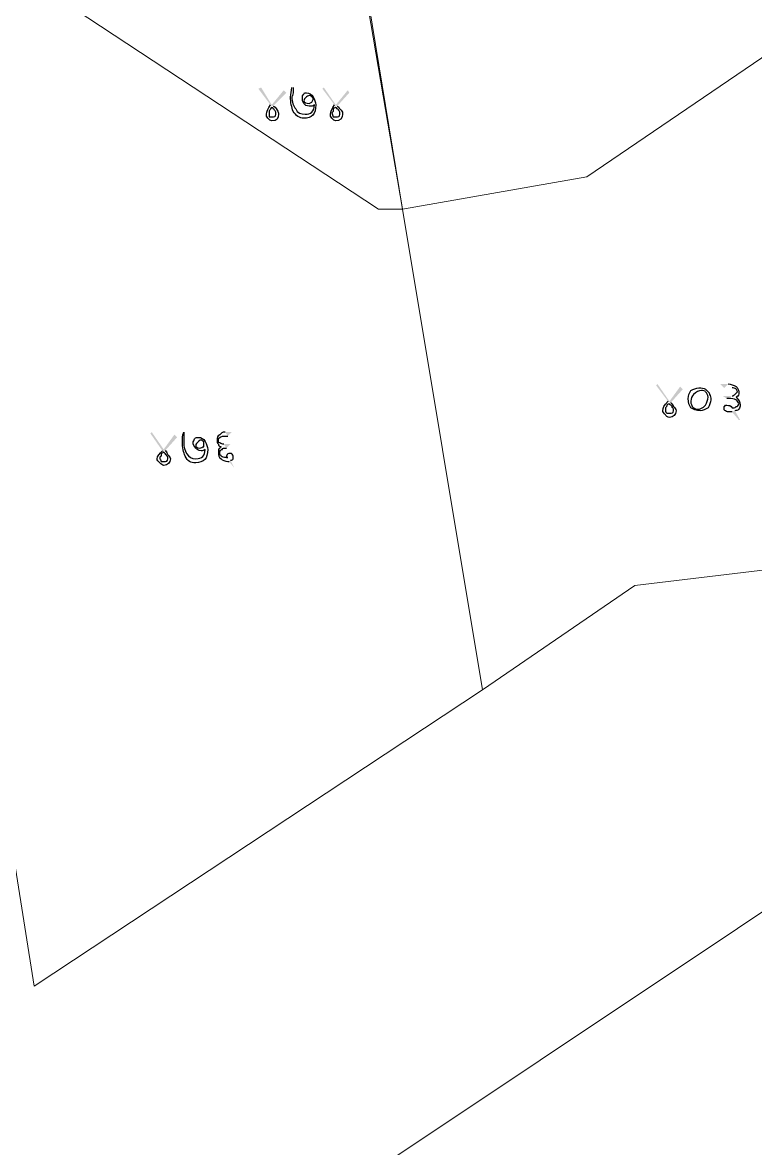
# Model space of a CAD drawing. Header units: inches. Extents: x -9985691 to 3643, y -3269800 to 4788.
# Drawn here: x -4980907 to -4980449, y -3259752 to -3259049 of the extents above; entities that cross this region are included whole.
import ezdxf

# ---------------------------------------------------------------- set-up
doc = ezdxf.new("R2010")
doc.units = ezdxf.units.IN
doc.header["$LTSCALE"] = 2
doc.header["$MEASUREMENT"] = 0
doc.layers.add('PDF_Geometry', color=7, linetype='CONTINUOUS')
doc.layers.add('PDF_Solid Fills', color=7, linetype='CONTINUOUS')

msp = doc.modelspace()

# ---------------------------------------------------------------- hatches: boundary and pattern name
at = {"layer": 'PDF_Solid Fills', "transparency": 33554559}
h = msp.add_hatch(color=256, dxfattribs=at)
h.paths.add_polyline_path([(-4980751.93, -3259100.48), (-4980759.43, -3259090.48), (-4980757.76, -3259089.65), (-4980751.1, -3259100.48), (-4980743.6, -3259091.32), (-4980741.93, -3259092.98), (-4980750.26, -3259101.32)], flags=0)
h.paths.add_polyline_path([(-4980738.6, -3259089.65), (-4980737.76, -3259089.65)], flags=0)
h.paths.add_polyline_path([(-4980724.43, -3259100.48), (-4980724.43, -3259100.48)], flags=0)
h.paths.add_polyline_path([(-4980711.93, -3259100.48), (-4980719.43, -3259090.48), (-4980718.6, -3259089.65), (-4980711.1, -3259100.48), (-4980703.6, -3259091.32), (-4980702.76, -3259092.98), (-4980710.26, -3259101.32)], flags=0)
h = msp.add_hatch(color=256, dxfattribs=at)
h.paths.add_polyline_path([(-4980751.93, -3259100.48), (-4980759.43, -3259090.48), (-4980757.76, -3259089.65), (-4980751.1, -3259100.48), (-4980743.6, -3259091.32), (-4980741.93, -3259092.98), (-4980750.26, -3259101.32)], flags=0)
h.paths.add_polyline_path([(-4980738.6, -3259089.65), (-4980737.76, -3259089.65)], flags=0)
h.paths.add_polyline_path([(-4980724.43, -3259100.48), (-4980724.43, -3259100.48)], flags=0)
h.paths.add_polyline_path([(-4980711.93, -3259100.48), (-4980719.43, -3259090.48), (-4980718.6, -3259089.65), (-4980711.1, -3259100.48), (-4980703.6, -3259091.32), (-4980702.76, -3259092.98), (-4980710.26, -3259101.32)], flags=0)
h = msp.add_hatch(color=256, dxfattribs=at)
h.paths.add_polyline_path([(-4980503.6, -3259285.48), (-4980511.1, -3259275.48), (-4980510.26, -3259274.65), (-4980502.76, -3259285.48), (-4980496.1, -3259276.32), (-4980494.43, -3259277.98), (-4980501.93, -3259286.32)], flags=0)
h.paths.add_polyline_path([(-4980468.6, -3259277.15), (-4980471.1, -3259274.65), (-4980466.1, -3259274.65)], flags=0)
h.paths.add_polyline_path([(-4980461.93, -3259291.32), (-4980458.6, -3259297.15), (-4980459.43, -3259297.15), (-4980463.6, -3259292.15)], flags=0)
h.paths.add_polyline_path([(-4980466.93, -3259283.82), (-4980469.43, -3259282.15), (-4980463.6, -3259282.15)], flags=0)
h = msp.add_hatch(color=256, dxfattribs=at)
h.paths.add_polyline_path([(-4980503.6, -3259285.48), (-4980511.1, -3259275.48), (-4980510.26, -3259274.65), (-4980502.76, -3259285.48), (-4980496.1, -3259276.32), (-4980494.43, -3259277.98), (-4980501.93, -3259286.32)], flags=0)
h.paths.add_polyline_path([(-4980468.6, -3259277.15), (-4980471.1, -3259274.65), (-4980466.1, -3259274.65)], flags=0)
h.paths.add_polyline_path([(-4980461.93, -3259291.32), (-4980458.6, -3259297.15), (-4980459.43, -3259297.15), (-4980463.6, -3259292.15)], flags=0)
h.paths.add_polyline_path([(-4980466.93, -3259283.82), (-4980469.43, -3259282.15), (-4980463.6, -3259282.15)], flags=0)
h = msp.add_hatch(color=256, dxfattribs=at)
h.paths.add_polyline_path([(-4980819.43, -3259316.32), (-4980826.93, -3259305.48), (-4980826.1, -3259304.65), (-4980818.6, -3259315.48), (-4980811.93, -3259306.32), (-4980810.26, -3259307.98), (-4980817.76, -3259316.32)], flags=0)
h.paths.add_polyline_path([(-4980806.1, -3259304.65), (-4980806.1, -3259304.65)], flags=0)
h.paths.add_polyline_path([(-4980792.76, -3259315.48), (-4980792.76, -3259315.48)], flags=0)
h.paths.add_polyline_path([(-4980778.6, -3259307.15), (-4980776.1, -3259304.65), (-4980780.26, -3259304.65)], flags=0)
h.paths.add_polyline_path([(-4980777.76, -3259322.98), (-4980774.43, -3259327.15), (-4980774.43, -3259327.15), (-4980776.93, -3259322.15)], flags=0)
h.paths.add_polyline_path([(-4980779.43, -3259314.65), (-4980776.93, -3259312.15), (-4980781.1, -3259312.15)], flags=0)
h = msp.add_hatch(color=256, dxfattribs=at)
h.paths.add_polyline_path([(-4980819.43, -3259316.32), (-4980826.93, -3259305.48), (-4980826.1, -3259304.65), (-4980818.6, -3259315.48), (-4980811.93, -3259306.32), (-4980810.26, -3259307.98), (-4980817.76, -3259316.32)], flags=0)
h.paths.add_polyline_path([(-4980806.1, -3259304.65), (-4980806.1, -3259304.65)], flags=0)
h.paths.add_polyline_path([(-4980792.76, -3259315.48), (-4980792.76, -3259315.48)], flags=0)
h.paths.add_polyline_path([(-4980778.6, -3259307.15), (-4980776.1, -3259304.65), (-4980780.26, -3259304.65)], flags=0)
h.paths.add_polyline_path([(-4980777.76, -3259322.98), (-4980774.43, -3259327.15), (-4980774.43, -3259327.15), (-4980776.93, -3259322.15)], flags=0)
h.paths.add_polyline_path([(-4980779.43, -3259314.65), (-4980776.93, -3259312.15), (-4980781.1, -3259312.15)], flags=0)

# ---------------------------------------------------------------- linework, layer by layer
at = {"layer": 'PDF_Geometry', "lineweight": 9}
for points in [[(-4980244.43, -3258875.48), (-4980254.43, -3258900.48), (-4980259.43, -3258930.48), (-4980439.43, -3259025.48), (-4980429.43, -3259060.48), (-4980554.43, -3259145.48), (-4980669.43, -3259165.48), (-4980724.43, -3258830.48), (-4980254.43, -3258740.48), (-4980244.43, -3258805.48)], [(-4980244.43, -3258875.48), (-4980254.43, -3258900.48), (-4980259.43, -3258930.48), (-4980439.43, -3259025.48), (-4980429.43, -3259060.48), (-4980554.43, -3259145.48), (-4980669.43, -3259165.48), (-4980724.43, -3258830.48), (-4980254.43, -3258740.48), (-4980244.43, -3258805.48)], [(-4980244.43, -3258875.48), (-4980254.43, -3258900.48), (-4980259.43, -3258930.48), (-4980439.43, -3259025.48), (-4980429.43, -3259060.48), (-4980554.43, -3259145.48), (-4980669.43, -3259165.48), (-4980724.43, -3258830.48), (-4980254.43, -3258740.48), (-4980244.43, -3258805.48)], [(-4980244.43, -3258875.48), (-4980254.43, -3258900.48), (-4980259.43, -3258930.48), (-4980439.43, -3259025.48), (-4980429.43, -3259060.48), (-4980554.43, -3259145.48), (-4980669.43, -3259165.48), (-4980724.43, -3258830.48), (-4980254.43, -3258740.48), (-4980244.43, -3258805.48)], [(-4980669.43, -3259165.48), (-4980684.43, -3259165.48), (-4980874.43, -3259040.48), (-4980899.43, -3259000.48), (-4980704.43, -3258960.48)], [(-4980669.43, -3259165.48), (-4980684.43, -3259165.48), (-4980874.43, -3259040.48), (-4980899.43, -3259000.48), (-4980704.43, -3258960.48)], [(-4980669.43, -3259165.48), (-4980684.43, -3259165.48), (-4980874.43, -3259040.48), (-4980899.43, -3259000.48), (-4980704.43, -3258960.48)], [(-4980669.43, -3259165.48), (-4980684.43, -3259165.48), (-4980874.43, -3259040.48), (-4980899.43, -3259000.48), (-4980704.43, -3258960.48)], [(-4980874.43, -3259040.48), (-4980684.43, -3259165.48), (-4980669.43, -3259165.48), (-4980619.43, -3259465.48), (-4980899.43, -3259650.48), (-4980999.43, -3259020.48), (-4980899.43, -3259000.48)], [(-4980874.43, -3259040.48), (-4980684.43, -3259165.48), (-4980669.43, -3259165.48), (-4980619.43, -3259465.48), (-4980899.43, -3259650.48), (-4980999.43, -3259020.48), (-4980899.43, -3259000.48)], [(-4980874.43, -3259040.48), (-4980684.43, -3259165.48), (-4980669.43, -3259165.48), (-4980619.43, -3259465.48), (-4980899.43, -3259650.48), (-4980999.43, -3259020.48), (-4980899.43, -3259000.48)], [(-4980874.43, -3259040.48), (-4980684.43, -3259165.48), (-4980669.43, -3259165.48), (-4980619.43, -3259465.48), (-4980899.43, -3259650.48), (-4980999.43, -3259020.48), (-4980899.43, -3259000.48)], [(-4980669.43, -3259165.48), (-4980554.43, -3259145.48), (-4980429.43, -3259060.48), (-4980384.43, -3259105.48), (-4980354.43, -3259135.48), (-4980339.43, -3259250.48), (-4980294.43, -3259325.48), (-4980399.43, -3259385.48), (-4980524.43, -3259400.48), (-4980619.43, -3259465.48)], [(-4980669.43, -3259165.48), (-4980554.43, -3259145.48), (-4980429.43, -3259060.48), (-4980384.43, -3259105.48), (-4980354.43, -3259135.48), (-4980339.43, -3259250.48), (-4980294.43, -3259325.48), (-4980399.43, -3259385.48), (-4980524.43, -3259400.48), (-4980619.43, -3259465.48)], [(-4980669.43, -3259165.48), (-4980554.43, -3259145.48), (-4980429.43, -3259060.48), (-4980384.43, -3259105.48), (-4980354.43, -3259135.48), (-4980339.43, -3259250.48), (-4980294.43, -3259325.48), (-4980399.43, -3259385.48), (-4980524.43, -3259400.48), (-4980619.43, -3259465.48)], [(-4980669.43, -3259165.48), (-4980554.43, -3259145.48), (-4980429.43, -3259060.48), (-4980384.43, -3259105.48), (-4980354.43, -3259135.48), (-4980339.43, -3259250.48), (-4980294.43, -3259325.48), (-4980399.43, -3259385.48), (-4980524.43, -3259400.48), (-4980619.43, -3259465.48)], [(-4980089.43, -3259575.48), (-4980179.43, -3259700.48), (-4980279.43, -3260060.48), (-4980439.43, -3260175.48), (-4980489.43, -3260215.48), (-4980489.43, -3260210.48), (-4980824.43, -3259865.48), (-4980829.43, -3259860.48), (-4980214.43, -3259450.48)], [(-4980089.43, -3259575.48), (-4980179.43, -3259700.48), (-4980279.43, -3260060.48), (-4980439.43, -3260175.48), (-4980489.43, -3260215.48), (-4980489.43, -3260210.48), (-4980824.43, -3259865.48), (-4980829.43, -3259860.48), (-4980214.43, -3259450.48)], [(-4980089.43, -3259575.48), (-4980179.43, -3259700.48), (-4980279.43, -3260060.48), (-4980439.43, -3260175.48), (-4980489.43, -3260215.48), (-4980489.43, -3260210.48), (-4980824.43, -3259865.48), (-4980829.43, -3259860.48), (-4980214.43, -3259450.48)], [(-4980089.43, -3259575.48), (-4980179.43, -3259700.48), (-4980279.43, -3260060.48), (-4980439.43, -3260175.48), (-4980489.43, -3260215.48), (-4980489.43, -3260210.48), (-4980824.43, -3259865.48), (-4980829.43, -3259860.48), (-4980214.43, -3259450.48)]]:
    msp.add_lwpolyline(points, close=True, dxfattribs=at)
msp.add_lwpolyline([(-4981244.43, -3258905.48), (-4981124.43, -3258855.48), (-4981099.43, -3258790.48), (-4981034.43, -3258780.48), (-4981014.43, -3258775.48), (-4980984.43, -3258860.48), (-4980899.43, -3259000.48), (-4980999.43, -3259020.48), (-4980899.43, -3259650.48), (-4980619.43, -3259465.48), (-4980524.43, -3259400.48), (-4980399.43, -3259385.48), (-4980294.43, -3259325.48), (-4980214.43, -3259450.48), (-4980829.43, -3259860.48), (-4980824.43, -3259865.48), (-4980859.43, -3259895.48), (-4980984.43, -3259990.48), (-4980999.43, -3260000.48), (-4981149.43, -3260115.48), (-4981154.43, -3260110.48), (-4981164.43, -3260400.48)], dxfattribs=at)
msp.add_lwpolyline([(-4981244.43, -3258905.48), (-4981124.43, -3258855.48), (-4981099.43, -3258790.48), (-4981034.43, -3258780.48), (-4981014.43, -3258775.48), (-4980984.43, -3258860.48), (-4980899.43, -3259000.48), (-4980999.43, -3259020.48), (-4980899.43, -3259650.48), (-4980619.43, -3259465.48), (-4980524.43, -3259400.48), (-4980399.43, -3259385.48), (-4980294.43, -3259325.48), (-4980214.43, -3259450.48), (-4980829.43, -3259860.48), (-4980824.43, -3259865.48), (-4980859.43, -3259895.48), (-4980984.43, -3259990.48), (-4980999.43, -3260000.48), (-4981149.43, -3260115.48), (-4981154.43, -3260110.48), (-4981164.43, -3260400.48)], dxfattribs=at)
msp.add_lwpolyline([(-4981244.43, -3258905.48), (-4981124.43, -3258855.48), (-4981099.43, -3258790.48), (-4981034.43, -3258780.48), (-4981014.43, -3258775.48), (-4980984.43, -3258860.48), (-4980899.43, -3259000.48), (-4980999.43, -3259020.48), (-4980899.43, -3259650.48), (-4980619.43, -3259465.48), (-4980524.43, -3259400.48), (-4980399.43, -3259385.48), (-4980294.43, -3259325.48), (-4980214.43, -3259450.48), (-4980829.43, -3259860.48), (-4980824.43, -3259865.48), (-4980859.43, -3259895.48), (-4980984.43, -3259990.48), (-4980999.43, -3260000.48), (-4981149.43, -3260115.48), (-4981154.43, -3260110.48), (-4981164.43, -3260400.48)], dxfattribs=at)
msp.add_lwpolyline([(-4981244.43, -3258905.48), (-4981124.43, -3258855.48), (-4981099.43, -3258790.48), (-4981034.43, -3258780.48), (-4981014.43, -3258775.48), (-4980984.43, -3258860.48), (-4980899.43, -3259000.48), (-4980999.43, -3259020.48), (-4980899.43, -3259650.48), (-4980619.43, -3259465.48), (-4980524.43, -3259400.48), (-4980399.43, -3259385.48), (-4980294.43, -3259325.48), (-4980214.43, -3259450.48), (-4980829.43, -3259860.48), (-4980824.43, -3259865.48), (-4980859.43, -3259895.48), (-4980984.43, -3259990.48), (-4980999.43, -3260000.48), (-4981149.43, -3260115.48), (-4981154.43, -3260110.48), (-4981164.43, -3260400.48)], dxfattribs=at)
at = {"layer": 'PDF_Geometry', "lineweight": 25}
for points in [[(-4980739.43, -3259095.48), (-4980739.43, -3259093.82), (-4980738.6, -3259092.15), (-4980738.6, -3259089.65)], [(-4980739.43, -3259095.48), (-4980739.43, -3259093.82), (-4980738.6, -3259092.15), (-4980738.6, -3259089.65)], [(-4980737.76, -3259089.65), (-4980737.76, -3259090.48), (-4980737.76, -3259091.32), (-4980737.76, -3259092.98)], [(-4980737.76, -3259089.65), (-4980737.76, -3259090.48), (-4980737.76, -3259091.32), (-4980737.76, -3259092.98)], [(-4980737.76, -3259104.65), (-4980738.6, -3259102.15), (-4980739.43, -3259098.82), (-4980739.43, -3259095.48)], [(-4980737.76, -3259104.65), (-4980738.6, -3259102.15), (-4980739.43, -3259098.82), (-4980739.43, -3259095.48)], [(-4980737.76, -3259092.98), (-4980737.76, -3259093.82), (-4980738.6, -3259095.48), (-4980738.6, -3259095.48)], [(-4980737.76, -3259092.98), (-4980737.76, -3259093.82), (-4980738.6, -3259095.48), (-4980738.6, -3259095.48)], [(-4980738.6, -3259095.48), (-4980738.6, -3259098.82), (-4980737.76, -3259101.32), (-4980736.1, -3259102.98)], [(-4980738.6, -3259095.48), (-4980738.6, -3259098.82), (-4980737.76, -3259101.32), (-4980736.1, -3259102.98)], [(-4980731.93, -3259096.32), (-4980731.93, -3259094.65), (-4980731.93, -3259094.65), (-4980731.1, -3259093.82)], [(-4980731.93, -3259096.32), (-4980731.93, -3259094.65), (-4980731.93, -3259094.65), (-4980731.1, -3259093.82)], [(-4980731.1, -3259099.65), (-4980731.93, -3259098.82), (-4980731.93, -3259097.15), (-4980731.93, -3259096.32)], [(-4980731.1, -3259099.65), (-4980731.93, -3259098.82), (-4980731.93, -3259097.15), (-4980731.93, -3259096.32)], [(-4980731.1, -3259093.82), (-4980731.1, -3259092.98), (-4980730.26, -3259092.98), (-4980729.43, -3259092.98)], [(-4980731.1, -3259093.82), (-4980731.1, -3259092.98), (-4980730.26, -3259092.98), (-4980729.43, -3259092.98)], [(-4980729.43, -3259095.48), (-4980730.26, -3259096.32), (-4980731.1, -3259097.15), (-4980731.1, -3259097.98)], [(-4980729.43, -3259095.48), (-4980730.26, -3259096.32), (-4980731.1, -3259097.15), (-4980731.1, -3259097.98)], [(-4980729.43, -3259092.98), (-4980727.76, -3259092.98), (-4980726.1, -3259093.82), (-4980725.26, -3259095.48)], [(-4980729.43, -3259092.98), (-4980727.76, -3259092.98), (-4980726.1, -3259093.82), (-4980725.26, -3259095.48)], [(-4980726.93, -3259094.65), (-4980727.76, -3259094.65), (-4980728.6, -3259094.65), (-4980729.43, -3259095.48)], [(-4980726.93, -3259094.65), (-4980727.76, -3259094.65), (-4980728.6, -3259094.65), (-4980729.43, -3259095.48)], [(-4980726.1, -3259095.48), (-4980726.1, -3259094.65), (-4980726.93, -3259094.65), (-4980726.93, -3259094.65)], [(-4980726.1, -3259095.48), (-4980726.1, -3259094.65), (-4980726.93, -3259094.65), (-4980726.93, -3259094.65)], [(-4980725.26, -3259097.15), (-4980725.26, -3259096.32), (-4980725.26, -3259095.48), (-4980726.1, -3259095.48)], [(-4980725.26, -3259097.15), (-4980725.26, -3259096.32), (-4980725.26, -3259095.48), (-4980726.1, -3259095.48)], [(-4980726.1, -3259098.82), (-4980726.1, -3259097.98), (-4980725.26, -3259097.98), (-4980725.26, -3259097.15)], [(-4980726.1, -3259098.82), (-4980726.1, -3259097.98), (-4980725.26, -3259097.98), (-4980725.26, -3259097.15)], [(-4980725.26, -3259095.48), (-4980724.43, -3259097.15), (-4980723.6, -3259098.82), (-4980723.6, -3259100.48)], [(-4980725.26, -3259095.48), (-4980724.43, -3259097.15), (-4980723.6, -3259098.82), (-4980723.6, -3259100.48)], [(-4980754.43, -3259106.32), (-4980754.43, -3259104.65), (-4980753.6, -3259102.98), (-4980751.93, -3259100.48)], [(-4980754.43, -3259106.32), (-4980754.43, -3259104.65), (-4980753.6, -3259102.98), (-4980751.93, -3259100.48)], [(-4980751.93, -3259102.98), (-4980751.93, -3259103.82), (-4980752.76, -3259103.82), (-4980752.76, -3259104.65)], [(-4980751.93, -3259102.98), (-4980751.93, -3259103.82), (-4980752.76, -3259103.82), (-4980752.76, -3259104.65)], [(-4980751.1, -3259102.15), (-4980751.1, -3259102.15), (-4980751.93, -3259102.15), (-4980751.93, -3259102.98)], [(-4980751.1, -3259102.15), (-4980751.1, -3259102.15), (-4980751.93, -3259102.15), (-4980751.93, -3259102.98)], [(-4980750.26, -3259102.98), (-4980750.26, -3259102.15), (-4980750.26, -3259102.15), (-4980751.1, -3259102.15)], [(-4980750.26, -3259102.98), (-4980750.26, -3259102.15), (-4980750.26, -3259102.15), (-4980751.1, -3259102.15)], [(-4980750.26, -3259101.32), (-4980749.43, -3259101.32), (-4980748.6, -3259102.15), (-4980747.76, -3259103.82)], [(-4980750.26, -3259101.32), (-4980749.43, -3259101.32), (-4980748.6, -3259102.15), (-4980747.76, -3259103.82)], [(-4980749.43, -3259103.82), (-4980749.43, -3259103.82), (-4980749.43, -3259102.98), (-4980750.26, -3259102.98)], [(-4980749.43, -3259103.82), (-4980749.43, -3259103.82), (-4980749.43, -3259102.98), (-4980750.26, -3259102.98)], [(-4980748.6, -3259105.48), (-4980748.6, -3259104.65), (-4980748.6, -3259104.65), (-4980749.43, -3259103.82)], [(-4980748.6, -3259105.48), (-4980748.6, -3259104.65), (-4980748.6, -3259104.65), (-4980749.43, -3259103.82)], [(-4980747.76, -3259103.82), (-4980746.93, -3259104.65), (-4980746.93, -3259105.48), (-4980746.93, -3259106.32)], [(-4980747.76, -3259103.82), (-4980746.93, -3259104.65), (-4980746.93, -3259105.48), (-4980746.93, -3259106.32)], [(-4980736.1, -3259102.98), (-4980735.26, -3259105.48), (-4980732.76, -3259106.32), (-4980730.26, -3259106.32)], [(-4980736.1, -3259102.98), (-4980735.26, -3259105.48), (-4980732.76, -3259106.32), (-4980730.26, -3259106.32)], [(-4980731.1, -3259097.98), (-4980731.1, -3259098.82), (-4980729.43, -3259099.65), (-4980727.76, -3259099.65)], [(-4980731.1, -3259097.98), (-4980731.1, -3259098.82), (-4980729.43, -3259099.65), (-4980727.76, -3259099.65)], [(-4980727.76, -3259101.32), (-4980729.43, -3259101.32), (-4980730.26, -3259100.48), (-4980731.1, -3259099.65)], [(-4980727.76, -3259101.32), (-4980729.43, -3259101.32), (-4980730.26, -3259100.48), (-4980731.1, -3259099.65)], [(-4980723.6, -3259100.48), (-4980723.6, -3259106.32), (-4980726.1, -3259108.82), (-4980731.1, -3259108.82)], [(-4980723.6, -3259100.48), (-4980723.6, -3259106.32), (-4980726.1, -3259108.82), (-4980731.1, -3259108.82)], [(-4980730.26, -3259106.32), (-4980726.93, -3259106.32), (-4980724.43, -3259104.65), (-4980724.43, -3259100.48)], [(-4980730.26, -3259106.32), (-4980726.93, -3259106.32), (-4980724.43, -3259104.65), (-4980724.43, -3259100.48)], [(-4980727.76, -3259099.65), (-4980726.93, -3259099.65), (-4980726.93, -3259098.82), (-4980726.1, -3259098.82)], [(-4980727.76, -3259099.65), (-4980726.93, -3259099.65), (-4980726.93, -3259098.82), (-4980726.1, -3259098.82)], [(-4980724.43, -3259100.48), (-4980725.26, -3259101.32), (-4980726.1, -3259101.32), (-4980727.76, -3259101.32)], [(-4980724.43, -3259100.48), (-4980725.26, -3259101.32), (-4980726.1, -3259101.32), (-4980727.76, -3259101.32)], [(-4980714.43, -3259106.32), (-4980714.43, -3259104.65), (-4980713.6, -3259102.98), (-4980711.93, -3259100.48)], [(-4980714.43, -3259106.32), (-4980714.43, -3259104.65), (-4980713.6, -3259102.98), (-4980711.93, -3259100.48)], [(-4980711.1, -3259102.15), (-4980711.1, -3259102.15), (-4980711.93, -3259102.15), (-4980712.76, -3259102.98)], [(-4980711.1, -3259102.15), (-4980711.1, -3259102.15), (-4980711.93, -3259102.15), (-4980712.76, -3259102.98)], [(-4980712.76, -3259102.98), (-4980712.76, -3259103.82), (-4980712.76, -3259103.82), (-4980712.76, -3259104.65)], [(-4980712.76, -3259102.98), (-4980712.76, -3259103.82), (-4980712.76, -3259103.82), (-4980712.76, -3259104.65)], [(-4980710.26, -3259102.98), (-4980710.26, -3259102.15), (-4980711.1, -3259102.15), (-4980711.1, -3259102.15)], [(-4980710.26, -3259102.98), (-4980710.26, -3259102.15), (-4980711.1, -3259102.15), (-4980711.1, -3259102.15)], [(-4980710.26, -3259101.32), (-4980709.43, -3259101.32), (-4980709.43, -3259102.15), (-4980707.76, -3259103.82)], [(-4980710.26, -3259101.32), (-4980709.43, -3259101.32), (-4980709.43, -3259102.15), (-4980707.76, -3259103.82)], [(-4980709.43, -3259103.82), (-4980709.43, -3259103.82), (-4980709.43, -3259102.98), (-4980710.26, -3259102.98)], [(-4980709.43, -3259103.82), (-4980709.43, -3259103.82), (-4980709.43, -3259102.98), (-4980710.26, -3259102.98)], [(-4980708.6, -3259105.48), (-4980708.6, -3259104.65), (-4980708.6, -3259104.65), (-4980709.43, -3259103.82)], [(-4980708.6, -3259105.48), (-4980708.6, -3259104.65), (-4980708.6, -3259104.65), (-4980709.43, -3259103.82)], [(-4980707.76, -3259103.82), (-4980706.93, -3259104.65), (-4980706.93, -3259105.48), (-4980706.93, -3259106.32)], [(-4980707.76, -3259103.82), (-4980706.93, -3259104.65), (-4980706.93, -3259105.48), (-4980706.93, -3259106.32)], [(-4980753.6, -3259108.82), (-4980754.43, -3259107.98), (-4980754.43, -3259107.15), (-4980754.43, -3259106.32)], [(-4980753.6, -3259108.82), (-4980754.43, -3259107.98), (-4980754.43, -3259107.15), (-4980754.43, -3259106.32)], [(-4980751.1, -3259110.48), (-4980751.93, -3259110.48), (-4980752.76, -3259109.65), (-4980753.6, -3259108.82)], [(-4980751.1, -3259110.48), (-4980751.93, -3259110.48), (-4980752.76, -3259109.65), (-4980753.6, -3259108.82)], [(-4980752.76, -3259104.65), (-4980752.76, -3259105.48), (-4980752.76, -3259105.48), (-4980752.76, -3259105.48)], [(-4980752.76, -3259104.65), (-4980752.76, -3259105.48), (-4980752.76, -3259105.48), (-4980752.76, -3259105.48)], [(-4980752.76, -3259105.48), (-4980752.76, -3259106.32), (-4980752.76, -3259107.15), (-4980752.76, -3259107.98)], [(-4980752.76, -3259105.48), (-4980752.76, -3259106.32), (-4980752.76, -3259107.15), (-4980752.76, -3259107.98)], [(-4980752.76, -3259107.98), (-4980751.93, -3259107.98), (-4980751.1, -3259107.98), (-4980751.1, -3259107.98)], [(-4980752.76, -3259107.98), (-4980751.93, -3259107.98), (-4980751.1, -3259107.98), (-4980751.1, -3259107.98)], [(-4980751.1, -3259107.98), (-4980749.43, -3259107.98), (-4980748.6, -3259107.98), (-4980748.6, -3259106.32)], [(-4980746.93, -3259106.32), (-4980746.93, -3259108.82), (-4980747.76, -3259110.48), (-4980751.1, -3259110.48)], [(-4980751.1, -3259107.98), (-4980749.43, -3259107.98), (-4980748.6, -3259107.98), (-4980748.6, -3259106.32)], [(-4980746.93, -3259106.32), (-4980746.93, -3259108.82), (-4980747.76, -3259110.48), (-4980751.1, -3259110.48)], [(-4980748.6, -3259106.32), (-4980748.6, -3259106.32), (-4980748.6, -3259106.32), (-4980748.6, -3259105.48)], [(-4980748.6, -3259106.32), (-4980748.6, -3259106.32), (-4980748.6, -3259106.32), (-4980748.6, -3259105.48)], [(-4980731.1, -3259108.82), (-4980733.6, -3259108.82), (-4980736.1, -3259107.15), (-4980737.76, -3259104.65)], [(-4980731.1, -3259108.82), (-4980733.6, -3259108.82), (-4980736.1, -3259107.15), (-4980737.76, -3259104.65)], [(-4980713.6, -3259108.82), (-4980714.43, -3259107.98), (-4980714.43, -3259107.15), (-4980714.43, -3259106.32)], [(-4980713.6, -3259108.82), (-4980714.43, -3259107.98), (-4980714.43, -3259107.15), (-4980714.43, -3259106.32)], [(-4980712.76, -3259104.65), (-4980713.6, -3259105.48), (-4980713.6, -3259105.48), (-4980713.6, -3259105.48)], [(-4980712.76, -3259104.65), (-4980713.6, -3259105.48), (-4980713.6, -3259105.48), (-4980713.6, -3259105.48)], [(-4980713.6, -3259105.48), (-4980713.6, -3259106.32), (-4980712.76, -3259107.15), (-4980712.76, -3259107.98)], [(-4980713.6, -3259105.48), (-4980713.6, -3259106.32), (-4980712.76, -3259107.15), (-4980712.76, -3259107.98)], [(-4980711.1, -3259110.48), (-4980711.93, -3259110.48), (-4980712.76, -3259109.65), (-4980713.6, -3259108.82)], [(-4980711.1, -3259110.48), (-4980711.93, -3259110.48), (-4980712.76, -3259109.65), (-4980713.6, -3259108.82)], [(-4980712.76, -3259107.98), (-4980711.93, -3259107.98), (-4980711.93, -3259107.98), (-4980711.1, -3259107.98)], [(-4980712.76, -3259107.98), (-4980711.93, -3259107.98), (-4980711.93, -3259107.98), (-4980711.1, -3259107.98)], [(-4980711.1, -3259107.98), (-4980709.43, -3259107.98), (-4980708.6, -3259107.98), (-4980708.6, -3259106.32)], [(-4980706.93, -3259106.32), (-4980706.93, -3259108.82), (-4980708.6, -3259110.48), (-4980711.1, -3259110.48)], [(-4980711.1, -3259107.98), (-4980709.43, -3259107.98), (-4980708.6, -3259107.98), (-4980708.6, -3259106.32)], [(-4980706.93, -3259106.32), (-4980706.93, -3259108.82), (-4980708.6, -3259110.48), (-4980711.1, -3259110.48)], [(-4980708.6, -3259106.32), (-4980708.6, -3259106.32), (-4980708.6, -3259106.32), (-4980708.6, -3259105.48)], [(-4980708.6, -3259106.32), (-4980708.6, -3259106.32), (-4980708.6, -3259106.32), (-4980708.6, -3259105.48)], [(-4980491.1, -3259283.82), (-4980491.1, -3259282.15), (-4980490.26, -3259280.48), (-4980489.43, -3259278.82)], [(-4980491.1, -3259283.82), (-4980491.1, -3259282.15), (-4980490.26, -3259280.48), (-4980489.43, -3259278.82)], [(-4980489.43, -3259278.82), (-4980487.76, -3259277.98), (-4980486.1, -3259277.15), (-4980484.43, -3259277.15)], [(-4980489.43, -3259278.82), (-4980487.76, -3259277.98), (-4980486.1, -3259277.15), (-4980484.43, -3259277.15)], [(-4980482.76, -3259278.82), (-4980484.43, -3259278.82), (-4980486.1, -3259279.65), (-4980487.76, -3259281.32)], [(-4980482.76, -3259278.82), (-4980484.43, -3259278.82), (-4980486.1, -3259279.65), (-4980487.76, -3259281.32)], [(-4980484.43, -3259277.15), (-4980482.76, -3259277.15), (-4980481.1, -3259277.15), (-4980480.26, -3259277.98)], [(-4980484.43, -3259277.15), (-4980482.76, -3259277.15), (-4980481.1, -3259277.15), (-4980480.26, -3259277.98)], [(-4980480.26, -3259279.65), (-4980480.26, -3259278.82), (-4980481.93, -3259278.82), (-4980482.76, -3259278.82)], [(-4980480.26, -3259279.65), (-4980480.26, -3259278.82), (-4980481.93, -3259278.82), (-4980482.76, -3259278.82)], [(-4980480.26, -3259277.98), (-4980479.43, -3259278.82), (-4980477.76, -3259279.65), (-4980477.76, -3259281.32)], [(-4980480.26, -3259277.98), (-4980479.43, -3259278.82), (-4980477.76, -3259279.65), (-4980477.76, -3259281.32)], [(-4980478.6, -3259282.98), (-4980478.6, -3259281.32), (-4980479.43, -3259280.48), (-4980480.26, -3259279.65)], [(-4980478.6, -3259282.98), (-4980478.6, -3259281.32), (-4980479.43, -3259280.48), (-4980480.26, -3259279.65)], [(-4980466.1, -3259274.65), (-4980464.43, -3259274.65), (-4980462.76, -3259275.48), (-4980461.1, -3259276.32)], [(-4980466.1, -3259274.65), (-4980464.43, -3259274.65), (-4980462.76, -3259275.48), (-4980461.1, -3259276.32)], [(-4980461.1, -3259277.98), (-4980461.93, -3259277.15), (-4980462.76, -3259277.15), (-4980463.6, -3259277.15)], [(-4980461.1, -3259277.98), (-4980461.93, -3259277.15), (-4980462.76, -3259277.15), (-4980463.6, -3259277.15)], [(-4980461.93, -3259281.32), (-4980461.1, -3259280.48), (-4980460.26, -3259279.65), (-4980460.26, -3259279.65)], [(-4980461.93, -3259281.32), (-4980461.1, -3259280.48), (-4980460.26, -3259279.65), (-4980460.26, -3259279.65)], [(-4980461.1, -3259276.32), (-4980460.26, -3259277.15), (-4980459.43, -3259277.98), (-4980459.43, -3259279.65)], [(-4980461.1, -3259276.32), (-4980460.26, -3259277.15), (-4980459.43, -3259277.98), (-4980459.43, -3259279.65)], [(-4980460.26, -3259279.65), (-4980460.26, -3259278.82), (-4980461.1, -3259277.98), (-4980461.1, -3259277.98)], [(-4980460.26, -3259279.65), (-4980460.26, -3259278.82), (-4980461.1, -3259277.98), (-4980461.1, -3259277.98)], [(-4980459.43, -3259279.65), (-4980459.43, -3259281.32), (-4980459.43, -3259282.15), (-4980461.1, -3259282.98)], [(-4980459.43, -3259279.65), (-4980459.43, -3259281.32), (-4980459.43, -3259282.15), (-4980461.1, -3259282.98)], [(-4980506.93, -3259291.32), (-4980506.93, -3259289.65), (-4980506.1, -3259287.98), (-4980503.6, -3259285.48)], [(-4980506.93, -3259291.32), (-4980506.93, -3259289.65), (-4980506.1, -3259287.98), (-4980503.6, -3259285.48)], [(-4980502.76, -3259287.15), (-4980503.6, -3259287.15), (-4980503.6, -3259287.15), (-4980504.43, -3259287.98)], [(-4980502.76, -3259287.15), (-4980503.6, -3259287.15), (-4980503.6, -3259287.15), (-4980504.43, -3259287.98)], [(-4980501.93, -3259287.98), (-4980502.76, -3259287.98), (-4980502.76, -3259287.15), (-4980502.76, -3259287.15)], [(-4980501.93, -3259287.98), (-4980502.76, -3259287.98), (-4980502.76, -3259287.15), (-4980502.76, -3259287.15)], [(-4980501.93, -3259286.32), (-4980501.93, -3259286.32), (-4980501.1, -3259287.15), (-4980500.26, -3259288.82)], [(-4980501.93, -3259286.32), (-4980501.93, -3259286.32), (-4980501.1, -3259287.15), (-4980500.26, -3259288.82)], [(-4980489.43, -3259289.65), (-4980490.26, -3259287.98), (-4980491.1, -3259286.32), (-4980491.1, -3259283.82)], [(-4980489.43, -3259289.65), (-4980490.26, -3259287.98), (-4980491.1, -3259286.32), (-4980491.1, -3259283.82)], [(-4980487.76, -3259281.32), (-4980488.6, -3259282.15), (-4980489.43, -3259283.82), (-4980489.43, -3259285.48)], [(-4980487.76, -3259281.32), (-4980488.6, -3259282.15), (-4980489.43, -3259283.82), (-4980489.43, -3259285.48)], [(-4980489.43, -3259285.48), (-4980489.43, -3259287.15), (-4980488.6, -3259287.98), (-4980488.6, -3259288.82)], [(-4980489.43, -3259285.48), (-4980489.43, -3259287.15), (-4980488.6, -3259287.98), (-4980488.6, -3259288.82)], [(-4980480.26, -3259287.98), (-4980479.43, -3259286.32), (-4980478.6, -3259284.65), (-4980478.6, -3259282.98)], [(-4980480.26, -3259287.98), (-4980479.43, -3259286.32), (-4980478.6, -3259284.65), (-4980478.6, -3259282.98)], [(-4980476.93, -3259284.65), (-4980476.93, -3259286.32), (-4980477.76, -3259287.98), (-4980478.6, -3259289.65)], [(-4980476.93, -3259284.65), (-4980476.93, -3259286.32), (-4980477.76, -3259287.98), (-4980478.6, -3259289.65)], [(-4980477.76, -3259281.32), (-4980476.93, -3259282.15), (-4980476.93, -3259282.98), (-4980476.93, -3259284.65)], [(-4980477.76, -3259281.32), (-4980476.93, -3259282.15), (-4980476.93, -3259282.98), (-4980476.93, -3259284.65)], [(-4980465.26, -3259283.82), (-4980466.1, -3259283.82), (-4980466.1, -3259283.82), (-4980466.93, -3259283.82)], [(-4980465.26, -3259283.82), (-4980466.1, -3259283.82), (-4980466.1, -3259283.82), (-4980466.93, -3259283.82)], [(-4980464.43, -3259283.82), (-4980464.43, -3259283.82), (-4980464.43, -3259283.82), (-4980465.26, -3259283.82)], [(-4980464.43, -3259283.82), (-4980464.43, -3259283.82), (-4980464.43, -3259283.82), (-4980465.26, -3259283.82)], [(-4980461.1, -3259284.65), (-4980461.1, -3259284.65), (-4980462.76, -3259283.82), (-4980464.43, -3259283.82)], [(-4980461.1, -3259284.65), (-4980461.1, -3259284.65), (-4980462.76, -3259283.82), (-4980464.43, -3259283.82)], [(-4980463.6, -3259282.15), (-4980462.76, -3259282.15), (-4980461.93, -3259281.32), (-4980461.93, -3259281.32)], [(-4980463.6, -3259282.15), (-4980462.76, -3259282.15), (-4980461.93, -3259281.32), (-4980461.93, -3259281.32)], [(-4980461.1, -3259282.98), (-4980459.43, -3259284.65), (-4980458.6, -3259285.48), (-4980458.6, -3259287.98)], [(-4980461.1, -3259282.98), (-4980459.43, -3259284.65), (-4980458.6, -3259285.48), (-4980458.6, -3259287.98)], [(-4980459.43, -3259287.15), (-4980459.43, -3259286.32), (-4980460.26, -3259285.48), (-4980461.1, -3259284.65)], [(-4980459.43, -3259287.15), (-4980459.43, -3259286.32), (-4980460.26, -3259285.48), (-4980461.1, -3259284.65)], [(-4980461.1, -3259288.82), (-4980460.26, -3259288.82), (-4980459.43, -3259287.98), (-4980459.43, -3259287.15)], [(-4980461.1, -3259288.82), (-4980460.26, -3259288.82), (-4980459.43, -3259287.98), (-4980459.43, -3259287.15)], [(-4980505.26, -3259293.82), (-4980506.1, -3259292.98), (-4980506.93, -3259292.15), (-4980506.93, -3259291.32)], [(-4980505.26, -3259293.82), (-4980506.1, -3259292.98), (-4980506.93, -3259292.15), (-4980506.93, -3259291.32)], [(-4980504.43, -3259287.98), (-4980504.43, -3259288.82), (-4980504.43, -3259288.82), (-4980505.26, -3259289.65)], [(-4980504.43, -3259287.98), (-4980504.43, -3259288.82), (-4980504.43, -3259288.82), (-4980505.26, -3259289.65)], [(-4980505.26, -3259289.65), (-4980505.26, -3259290.48), (-4980505.26, -3259290.48), (-4980505.26, -3259290.48)], [(-4980505.26, -3259289.65), (-4980505.26, -3259290.48), (-4980505.26, -3259290.48), (-4980505.26, -3259290.48)], [(-4980505.26, -3259290.48), (-4980505.26, -3259291.32), (-4980505.26, -3259292.15), (-4980504.43, -3259292.98)], [(-4980505.26, -3259290.48), (-4980505.26, -3259291.32), (-4980505.26, -3259292.15), (-4980504.43, -3259292.98)], [(-4980502.76, -3259295.48), (-4980503.6, -3259295.48), (-4980505.26, -3259294.65), (-4980505.26, -3259293.82)], [(-4980502.76, -3259295.48), (-4980503.6, -3259295.48), (-4980505.26, -3259294.65), (-4980505.26, -3259293.82)], [(-4980504.43, -3259292.98), (-4980504.43, -3259292.98), (-4980503.6, -3259292.98), (-4980502.76, -3259292.98)], [(-4980504.43, -3259292.98), (-4980504.43, -3259292.98), (-4980503.6, -3259292.98), (-4980502.76, -3259292.98)], [(-4980502.76, -3259292.98), (-4980501.1, -3259292.98), (-4980500.26, -3259292.98), (-4980500.26, -3259291.32)], [(-4980498.6, -3259291.32), (-4980498.6, -3259293.82), (-4980500.26, -3259295.48), (-4980502.76, -3259295.48)], [(-4980502.76, -3259292.98), (-4980501.1, -3259292.98), (-4980500.26, -3259292.98), (-4980500.26, -3259291.32)], [(-4980498.6, -3259291.32), (-4980498.6, -3259293.82), (-4980500.26, -3259295.48), (-4980502.76, -3259295.48)], [(-4980501.1, -3259288.82), (-4980501.1, -3259288.82), (-4980501.93, -3259287.98), (-4980501.93, -3259287.98)], [(-4980501.1, -3259288.82), (-4980501.1, -3259288.82), (-4980501.93, -3259287.98), (-4980501.93, -3259287.98)], [(-4980500.26, -3259290.48), (-4980500.26, -3259289.65), (-4980501.1, -3259289.65), (-4980501.1, -3259288.82)], [(-4980500.26, -3259290.48), (-4980500.26, -3259289.65), (-4980501.1, -3259289.65), (-4980501.1, -3259288.82)], [(-4980500.26, -3259288.82), (-4980499.43, -3259289.65), (-4980498.6, -3259290.48), (-4980498.6, -3259291.32)], [(-4980500.26, -3259288.82), (-4980499.43, -3259289.65), (-4980498.6, -3259290.48), (-4980498.6, -3259291.32)], [(-4980500.26, -3259291.32), (-4980500.26, -3259291.32), (-4980500.26, -3259291.32), (-4980500.26, -3259290.48)], [(-4980500.26, -3259291.32), (-4980500.26, -3259291.32), (-4980500.26, -3259291.32), (-4980500.26, -3259290.48)], [(-4980483.6, -3259291.32), (-4980486.1, -3259291.32), (-4980487.76, -3259290.48), (-4980489.43, -3259289.65)], [(-4980483.6, -3259291.32), (-4980486.1, -3259291.32), (-4980487.76, -3259290.48), (-4980489.43, -3259289.65)], [(-4980488.6, -3259288.82), (-4980487.76, -3259289.65), (-4980486.1, -3259290.48), (-4980485.26, -3259290.48)], [(-4980488.6, -3259288.82), (-4980487.76, -3259289.65), (-4980486.1, -3259290.48), (-4980485.26, -3259290.48)], [(-4980485.26, -3259290.48), (-4980483.6, -3259290.48), (-4980481.93, -3259289.65), (-4980480.26, -3259287.98)], [(-4980485.26, -3259290.48), (-4980483.6, -3259290.48), (-4980481.93, -3259289.65), (-4980480.26, -3259287.98)], [(-4980478.6, -3259289.65), (-4980480.26, -3259290.48), (-4980481.93, -3259291.32), (-4980483.6, -3259291.32)], [(-4980478.6, -3259289.65), (-4980480.26, -3259290.48), (-4980481.93, -3259291.32), (-4980483.6, -3259291.32)], [(-4980468.6, -3259289.65), (-4980468.6, -3259288.82), (-4980468.6, -3259288.82), (-4980467.76, -3259287.98)], [(-4980468.6, -3259289.65), (-4980468.6, -3259288.82), (-4980468.6, -3259288.82), (-4980467.76, -3259287.98)], [(-4980467.76, -3259291.32), (-4980468.6, -3259291.32), (-4980468.6, -3259290.48), (-4980468.6, -3259289.65)], [(-4980467.76, -3259291.32), (-4980468.6, -3259291.32), (-4980468.6, -3259290.48), (-4980468.6, -3259289.65)], [(-4980467.76, -3259287.98), (-4980467.76, -3259287.98), (-4980466.93, -3259287.98), (-4980466.93, -3259287.98)], [(-4980467.76, -3259287.98), (-4980467.76, -3259287.98), (-4980466.93, -3259287.98), (-4980466.93, -3259287.98)], [(-4980465.26, -3259292.15), (-4980466.1, -3259292.15), (-4980466.93, -3259292.15), (-4980467.76, -3259291.32)], [(-4980465.26, -3259292.15), (-4980466.1, -3259292.15), (-4980466.93, -3259292.15), (-4980467.76, -3259291.32)], [(-4980466.93, -3259287.98), (-4980465.26, -3259287.98), (-4980464.43, -3259287.98), (-4980463.6, -3259289.65)], [(-4980466.93, -3259287.98), (-4980465.26, -3259287.98), (-4980464.43, -3259287.98), (-4980463.6, -3259289.65)], [(-4980463.6, -3259292.15), (-4980463.6, -3259292.15), (-4980464.43, -3259292.15), (-4980465.26, -3259292.15)], [(-4980463.6, -3259292.15), (-4980463.6, -3259292.15), (-4980464.43, -3259292.15), (-4980465.26, -3259292.15)], [(-4980463.6, -3259289.65), (-4980462.76, -3259289.65), (-4980461.93, -3259289.65), (-4980461.1, -3259288.82)], [(-4980463.6, -3259289.65), (-4980462.76, -3259289.65), (-4980461.93, -3259289.65), (-4980461.1, -3259288.82)], [(-4980459.43, -3259290.48), (-4980460.26, -3259291.32), (-4980461.1, -3259291.32), (-4980461.93, -3259291.32)], [(-4980459.43, -3259290.48), (-4980460.26, -3259291.32), (-4980461.1, -3259291.32), (-4980461.93, -3259291.32)], [(-4980458.6, -3259287.98), (-4980458.6, -3259288.82), (-4980458.6, -3259289.65), (-4980459.43, -3259290.48)], [(-4980458.6, -3259287.98), (-4980458.6, -3259288.82), (-4980458.6, -3259289.65), (-4980459.43, -3259290.48)], [(-4980806.93, -3259310.48), (-4980806.93, -3259308.82), (-4980806.93, -3259307.15), (-4980806.1, -3259304.65)], [(-4980806.93, -3259310.48), (-4980806.93, -3259308.82), (-4980806.93, -3259307.15), (-4980806.1, -3259304.65)], [(-4980806.1, -3259304.65), (-4980806.1, -3259305.48), (-4980806.1, -3259306.32), (-4980806.1, -3259307.98)], [(-4980806.1, -3259304.65), (-4980806.1, -3259305.48), (-4980806.1, -3259306.32), (-4980806.1, -3259307.98)], [(-4980806.1, -3259307.98), (-4980806.1, -3259309.65), (-4980806.1, -3259310.48), (-4980806.1, -3259311.32)], [(-4980806.1, -3259307.98), (-4980806.1, -3259309.65), (-4980806.1, -3259310.48), (-4980806.1, -3259311.32)], [(-4980799.43, -3259308.82), (-4980798.6, -3259307.98), (-4980797.76, -3259307.98), (-4980796.93, -3259307.98)], [(-4980799.43, -3259308.82), (-4980798.6, -3259307.98), (-4980797.76, -3259307.98), (-4980796.93, -3259307.98)], [(-4980796.93, -3259307.98), (-4980795.26, -3259307.98), (-4980793.6, -3259308.82), (-4980792.76, -3259310.48)], [(-4980796.93, -3259307.98), (-4980795.26, -3259307.98), (-4980793.6, -3259308.82), (-4980792.76, -3259310.48)], [(-4980783.6, -3259306.32), (-4980785.26, -3259307.15), (-4980785.26, -3259307.98), (-4980785.26, -3259309.65)], [(-4980783.6, -3259306.32), (-4980785.26, -3259307.15), (-4980785.26, -3259307.98), (-4980785.26, -3259309.65)], [(-4980784.43, -3259309.65), (-4980784.43, -3259307.98), (-4980782.76, -3259307.15), (-4980780.26, -3259307.15)], [(-4980784.43, -3259309.65), (-4980784.43, -3259307.98), (-4980782.76, -3259307.15), (-4980780.26, -3259307.15)], [(-4980780.26, -3259304.65), (-4980781.93, -3259304.65), (-4980782.76, -3259305.48), (-4980783.6, -3259306.32)], [(-4980780.26, -3259304.65), (-4980781.93, -3259304.65), (-4980782.76, -3259305.48), (-4980783.6, -3259306.32)], [(-4980780.26, -3259307.15), (-4980780.26, -3259307.15), (-4980779.43, -3259307.15), (-4980779.43, -3259307.15)], [(-4980780.26, -3259307.15), (-4980780.26, -3259307.15), (-4980779.43, -3259307.15), (-4980779.43, -3259307.15)], [(-4980779.43, -3259307.15), (-4980778.6, -3259307.15), (-4980778.6, -3259307.15), (-4980778.6, -3259307.15)], [(-4980779.43, -3259307.15), (-4980778.6, -3259307.15), (-4980778.6, -3259307.15), (-4980778.6, -3259307.15)], [(-4980805.26, -3259319.65), (-4980806.1, -3259317.15), (-4980806.93, -3259314.65), (-4980806.93, -3259310.48)], [(-4980805.26, -3259319.65), (-4980806.1, -3259317.15), (-4980806.93, -3259314.65), (-4980806.93, -3259310.48)], [(-4980806.1, -3259311.32), (-4980806.1, -3259313.82), (-4980805.26, -3259316.32), (-4980804.43, -3259317.98)], [(-4980806.1, -3259311.32), (-4980806.1, -3259313.82), (-4980805.26, -3259316.32), (-4980804.43, -3259317.98)], [(-4980800.26, -3259311.32), (-4980800.26, -3259310.48), (-4980799.43, -3259309.65), (-4980799.43, -3259308.82)], [(-4980800.26, -3259311.32), (-4980800.26, -3259310.48), (-4980799.43, -3259309.65), (-4980799.43, -3259308.82)], [(-4980798.6, -3259314.65), (-4980799.43, -3259313.82), (-4980800.26, -3259312.15), (-4980800.26, -3259311.32)], [(-4980798.6, -3259314.65), (-4980799.43, -3259313.82), (-4980800.26, -3259312.15), (-4980800.26, -3259311.32)], [(-4980796.93, -3259310.48), (-4980797.76, -3259311.32), (-4980798.6, -3259312.15), (-4980798.6, -3259312.98)], [(-4980796.93, -3259310.48), (-4980797.76, -3259311.32), (-4980798.6, -3259312.15), (-4980798.6, -3259312.98)], [(-4980798.6, -3259312.98), (-4980798.6, -3259313.82), (-4980797.76, -3259314.65), (-4980796.1, -3259314.65)], [(-4980798.6, -3259312.98), (-4980798.6, -3259313.82), (-4980797.76, -3259314.65), (-4980796.1, -3259314.65)], [(-4980795.26, -3259316.32), (-4980796.93, -3259316.32), (-4980797.76, -3259315.48), (-4980798.6, -3259314.65)], [(-4980795.26, -3259316.32), (-4980796.93, -3259316.32), (-4980797.76, -3259315.48), (-4980798.6, -3259314.65)], [(-4980795.26, -3259309.65), (-4980796.1, -3259309.65), (-4980796.93, -3259310.48), (-4980796.93, -3259310.48)], [(-4980795.26, -3259309.65), (-4980796.1, -3259309.65), (-4980796.93, -3259310.48), (-4980796.93, -3259310.48)], [(-4980796.1, -3259314.65), (-4980795.26, -3259314.65), (-4980794.43, -3259313.82), (-4980793.6, -3259313.82)], [(-4980796.1, -3259314.65), (-4980795.26, -3259314.65), (-4980794.43, -3259313.82), (-4980793.6, -3259313.82)], [(-4980793.6, -3259310.48), (-4980794.43, -3259310.48), (-4980794.43, -3259309.65), (-4980795.26, -3259309.65)], [(-4980793.6, -3259310.48), (-4980794.43, -3259310.48), (-4980794.43, -3259309.65), (-4980795.26, -3259309.65)], [(-4980793.6, -3259312.15), (-4980793.6, -3259311.32), (-4980793.6, -3259311.32), (-4980793.6, -3259310.48)], [(-4980793.6, -3259312.15), (-4980793.6, -3259311.32), (-4980793.6, -3259311.32), (-4980793.6, -3259310.48)], [(-4980793.6, -3259313.82), (-4980793.6, -3259312.98), (-4980793.6, -3259312.98), (-4980793.6, -3259312.15)], [(-4980793.6, -3259313.82), (-4980793.6, -3259312.98), (-4980793.6, -3259312.98), (-4980793.6, -3259312.15)], [(-4980792.76, -3259310.48), (-4980791.93, -3259312.15), (-4980791.1, -3259313.82), (-4980791.1, -3259315.48)], [(-4980792.76, -3259310.48), (-4980791.93, -3259312.15), (-4980791.1, -3259313.82), (-4980791.1, -3259315.48)], [(-4980785.26, -3259309.65), (-4980785.26, -3259310.48), (-4980785.26, -3259311.32), (-4980784.43, -3259312.15)], [(-4980785.26, -3259309.65), (-4980785.26, -3259310.48), (-4980785.26, -3259311.32), (-4980784.43, -3259312.15)], [(-4980783.6, -3259311.32), (-4980784.43, -3259311.32), (-4980784.43, -3259310.48), (-4980784.43, -3259309.65)], [(-4980783.6, -3259311.32), (-4980784.43, -3259311.32), (-4980784.43, -3259310.48), (-4980784.43, -3259309.65)], [(-4980784.43, -3259312.15), (-4980784.43, -3259312.98), (-4980783.6, -3259313.82), (-4980782.76, -3259313.82)], [(-4980784.43, -3259312.15), (-4980784.43, -3259312.98), (-4980783.6, -3259313.82), (-4980782.76, -3259313.82)], [(-4980782.76, -3259313.82), (-4980783.6, -3259314.65), (-4980783.6, -3259314.65), (-4980784.43, -3259315.48)], [(-4980782.76, -3259313.82), (-4980783.6, -3259314.65), (-4980783.6, -3259314.65), (-4980784.43, -3259315.48)], [(-4980781.1, -3259312.15), (-4980781.93, -3259312.15), (-4980782.76, -3259312.15), (-4980783.6, -3259311.32)], [(-4980781.1, -3259312.15), (-4980781.93, -3259312.15), (-4980782.76, -3259312.15), (-4980783.6, -3259311.32)], [(-4980781.93, -3259315.48), (-4980781.93, -3259314.65), (-4980781.1, -3259314.65), (-4980779.43, -3259314.65)], [(-4980781.93, -3259315.48), (-4980781.93, -3259314.65), (-4980781.1, -3259314.65), (-4980779.43, -3259314.65)], [(-4980822.76, -3259321.32), (-4980822.76, -3259319.65), (-4980821.1, -3259317.98), (-4980819.43, -3259316.32)], [(-4980822.76, -3259321.32), (-4980822.76, -3259319.65), (-4980821.1, -3259317.98), (-4980819.43, -3259316.32)], [(-4980821.1, -3259323.82), (-4980821.93, -3259322.98), (-4980822.76, -3259322.15), (-4980822.76, -3259321.32)], [(-4980821.1, -3259323.82), (-4980821.93, -3259322.98), (-4980822.76, -3259322.15), (-4980822.76, -3259321.32)], [(-4980820.26, -3259319.65), (-4980821.1, -3259320.48), (-4980821.1, -3259320.48), (-4980821.1, -3259321.32)], [(-4980820.26, -3259319.65), (-4980821.1, -3259320.48), (-4980821.1, -3259320.48), (-4980821.1, -3259321.32)], [(-4980821.1, -3259321.32), (-4980821.1, -3259321.32), (-4980820.26, -3259322.15), (-4980820.26, -3259322.98)], [(-4980821.1, -3259321.32), (-4980821.1, -3259321.32), (-4980820.26, -3259322.15), (-4980820.26, -3259322.98)], [(-4980818.6, -3259317.15), (-4980818.6, -3259317.15), (-4980819.43, -3259317.98), (-4980820.26, -3259317.98)], [(-4980818.6, -3259317.15), (-4980818.6, -3259317.15), (-4980819.43, -3259317.98), (-4980820.26, -3259317.98)], [(-4980820.26, -3259317.98), (-4980820.26, -3259318.82), (-4980820.26, -3259318.82), (-4980820.26, -3259319.65)], [(-4980820.26, -3259317.98), (-4980820.26, -3259318.82), (-4980820.26, -3259318.82), (-4980820.26, -3259319.65)], [(-4980817.76, -3259317.98), (-4980817.76, -3259317.98), (-4980818.6, -3259317.15), (-4980818.6, -3259317.15)], [(-4980817.76, -3259317.98), (-4980817.76, -3259317.98), (-4980818.6, -3259317.15), (-4980818.6, -3259317.15)], [(-4980818.6, -3259322.98), (-4980816.93, -3259322.98), (-4980816.1, -3259322.98), (-4980816.1, -3259321.32)], [(-4980814.43, -3259321.32), (-4980814.43, -3259323.82), (-4980816.1, -3259325.48), (-4980818.6, -3259325.48)], [(-4980818.6, -3259322.98), (-4980816.93, -3259322.98), (-4980816.1, -3259322.98), (-4980816.1, -3259321.32)], [(-4980814.43, -3259321.32), (-4980814.43, -3259323.82), (-4980816.1, -3259325.48), (-4980818.6, -3259325.48)], [(-4980817.76, -3259316.32), (-4980816.93, -3259316.32), (-4980816.93, -3259317.15), (-4980816.1, -3259318.82)], [(-4980817.76, -3259316.32), (-4980816.93, -3259316.32), (-4980816.93, -3259317.15), (-4980816.1, -3259318.82)], [(-4980816.93, -3259318.82), (-4980816.93, -3259318.82), (-4980817.76, -3259318.82), (-4980817.76, -3259317.98)], [(-4980816.93, -3259318.82), (-4980816.93, -3259318.82), (-4980817.76, -3259318.82), (-4980817.76, -3259317.98)], [(-4980816.1, -3259320.48), (-4980816.1, -3259319.65), (-4980816.93, -3259319.65), (-4980816.93, -3259318.82)], [(-4980816.1, -3259320.48), (-4980816.1, -3259319.65), (-4980816.93, -3259319.65), (-4980816.93, -3259318.82)], [(-4980816.1, -3259318.82), (-4980815.26, -3259319.65), (-4980814.43, -3259320.48), (-4980814.43, -3259321.32)], [(-4980816.1, -3259318.82), (-4980815.26, -3259319.65), (-4980814.43, -3259320.48), (-4980814.43, -3259321.32)], [(-4980816.1, -3259321.32), (-4980816.1, -3259321.32), (-4980816.1, -3259321.32), (-4980816.1, -3259320.48)], [(-4980816.1, -3259321.32), (-4980816.1, -3259321.32), (-4980816.1, -3259321.32), (-4980816.1, -3259320.48)], [(-4980798.6, -3259323.82), (-4980801.93, -3259323.82), (-4980803.6, -3259322.98), (-4980805.26, -3259319.65)], [(-4980798.6, -3259323.82), (-4980801.93, -3259323.82), (-4980803.6, -3259322.98), (-4980805.26, -3259319.65)], [(-4980804.43, -3259317.98), (-4980802.76, -3259320.48), (-4980801.1, -3259321.32), (-4980798.6, -3259321.32)], [(-4980804.43, -3259317.98), (-4980802.76, -3259320.48), (-4980801.1, -3259321.32), (-4980798.6, -3259321.32)], [(-4980791.1, -3259315.48), (-4980791.1, -3259321.32), (-4980793.6, -3259323.82), (-4980798.6, -3259323.82)], [(-4980798.6, -3259321.32), (-4980794.43, -3259321.32), (-4980792.76, -3259319.65), (-4980792.76, -3259315.48)], [(-4980791.1, -3259315.48), (-4980791.1, -3259321.32), (-4980793.6, -3259323.82), (-4980798.6, -3259323.82)], [(-4980798.6, -3259321.32), (-4980794.43, -3259321.32), (-4980792.76, -3259319.65), (-4980792.76, -3259315.48)], [(-4980792.76, -3259315.48), (-4980793.6, -3259316.32), (-4980794.43, -3259316.32), (-4980795.26, -3259316.32)], [(-4980792.76, -3259315.48), (-4980793.6, -3259316.32), (-4980794.43, -3259316.32), (-4980795.26, -3259316.32)], [(-4980784.43, -3259315.48), (-4980784.43, -3259316.32), (-4980784.43, -3259316.32), (-4980784.43, -3259317.98)], [(-4980784.43, -3259315.48), (-4980784.43, -3259316.32), (-4980784.43, -3259316.32), (-4980784.43, -3259317.98)], [(-4980784.43, -3259317.98), (-4980784.43, -3259318.82), (-4980784.43, -3259320.48), (-4980782.76, -3259321.32)], [(-4980784.43, -3259317.98), (-4980784.43, -3259318.82), (-4980784.43, -3259320.48), (-4980782.76, -3259321.32)], [(-4980783.6, -3259317.98), (-4980783.6, -3259316.32), (-4980782.76, -3259315.48), (-4980781.93, -3259315.48)], [(-4980783.6, -3259317.98), (-4980783.6, -3259316.32), (-4980782.76, -3259315.48), (-4980781.93, -3259315.48)], [(-4980783.6, -3259318.82), (-4980783.6, -3259317.98), (-4980783.6, -3259317.98), (-4980783.6, -3259317.98)], [(-4980783.6, -3259318.82), (-4980783.6, -3259317.98), (-4980783.6, -3259317.98), (-4980783.6, -3259317.98)], [(-4980782.76, -3259319.65), (-4980782.76, -3259319.65), (-4980782.76, -3259318.82), (-4980783.6, -3259318.82)], [(-4980782.76, -3259319.65), (-4980782.76, -3259319.65), (-4980782.76, -3259318.82), (-4980783.6, -3259318.82)], [(-4980779.43, -3259320.48), (-4980781.1, -3259320.48), (-4980781.93, -3259320.48), (-4980782.76, -3259319.65)], [(-4980779.43, -3259320.48), (-4980781.1, -3259320.48), (-4980781.93, -3259320.48), (-4980782.76, -3259319.65)], [(-4980782.76, -3259321.32), (-4980781.93, -3259322.15), (-4980780.26, -3259322.98), (-4980778.6, -3259322.98)], [(-4980782.76, -3259321.32), (-4980781.93, -3259322.15), (-4980780.26, -3259322.98), (-4980778.6, -3259322.98)], [(-4980776.93, -3259317.98), (-4980778.6, -3259317.98), (-4980778.6, -3259317.98), (-4980779.43, -3259319.65)], [(-4980776.93, -3259317.98), (-4980778.6, -3259317.98), (-4980778.6, -3259317.98), (-4980779.43, -3259319.65)], [(-4980779.43, -3259319.65), (-4980779.43, -3259319.65), (-4980779.43, -3259319.65), (-4980779.43, -3259320.48)], [(-4980779.43, -3259319.65), (-4980779.43, -3259319.65), (-4980779.43, -3259319.65), (-4980779.43, -3259320.48)], [(-4980779.43, -3259320.48), (-4980778.6, -3259320.48), (-4980778.6, -3259320.48), (-4980778.6, -3259320.48)], [(-4980778.6, -3259320.48), (-4980778.6, -3259320.48), (-4980779.43, -3259320.48), (-4980779.43, -3259320.48)], [(-4980779.43, -3259320.48), (-4980778.6, -3259320.48), (-4980778.6, -3259320.48), (-4980778.6, -3259320.48)], [(-4980778.6, -3259320.48), (-4980778.6, -3259320.48), (-4980779.43, -3259320.48), (-4980779.43, -3259320.48)], [(-4980775.26, -3259319.65), (-4980775.26, -3259318.82), (-4980776.1, -3259317.98), (-4980776.93, -3259317.98)], [(-4980775.26, -3259319.65), (-4980775.26, -3259318.82), (-4980776.1, -3259317.98), (-4980776.93, -3259317.98)], [(-4980776.93, -3259322.15), (-4980776.1, -3259322.15), (-4980775.26, -3259322.15), (-4980775.26, -3259321.32)], [(-4980776.93, -3259322.15), (-4980776.1, -3259322.15), (-4980775.26, -3259322.15), (-4980775.26, -3259321.32)], [(-4980775.26, -3259321.32), (-4980775.26, -3259321.32), (-4980775.26, -3259320.48), (-4980775.26, -3259319.65)], [(-4980775.26, -3259321.32), (-4980775.26, -3259321.32), (-4980775.26, -3259320.48), (-4980775.26, -3259319.65)], [(-4980818.6, -3259325.48), (-4980819.43, -3259325.48), (-4980820.26, -3259324.65), (-4980821.1, -3259323.82)], [(-4980818.6, -3259325.48), (-4980819.43, -3259325.48), (-4980820.26, -3259324.65), (-4980821.1, -3259323.82)], [(-4980820.26, -3259322.98), (-4980819.43, -3259322.98), (-4980819.43, -3259322.98), (-4980818.6, -3259322.98)], [(-4980820.26, -3259322.98), (-4980819.43, -3259322.98), (-4980819.43, -3259322.98), (-4980818.6, -3259322.98)], [(-4980778.6, -3259322.98), (-4980778.6, -3259322.98), (-4980777.76, -3259322.98), (-4980777.76, -3259322.98)], [(-4980778.6, -3259322.98), (-4980778.6, -3259322.98), (-4980777.76, -3259322.98), (-4980777.76, -3259322.98)]]:
    msp.add_open_spline(points, degree=3, dxfattribs=at)

doc.saveas('drawing.dxf')
